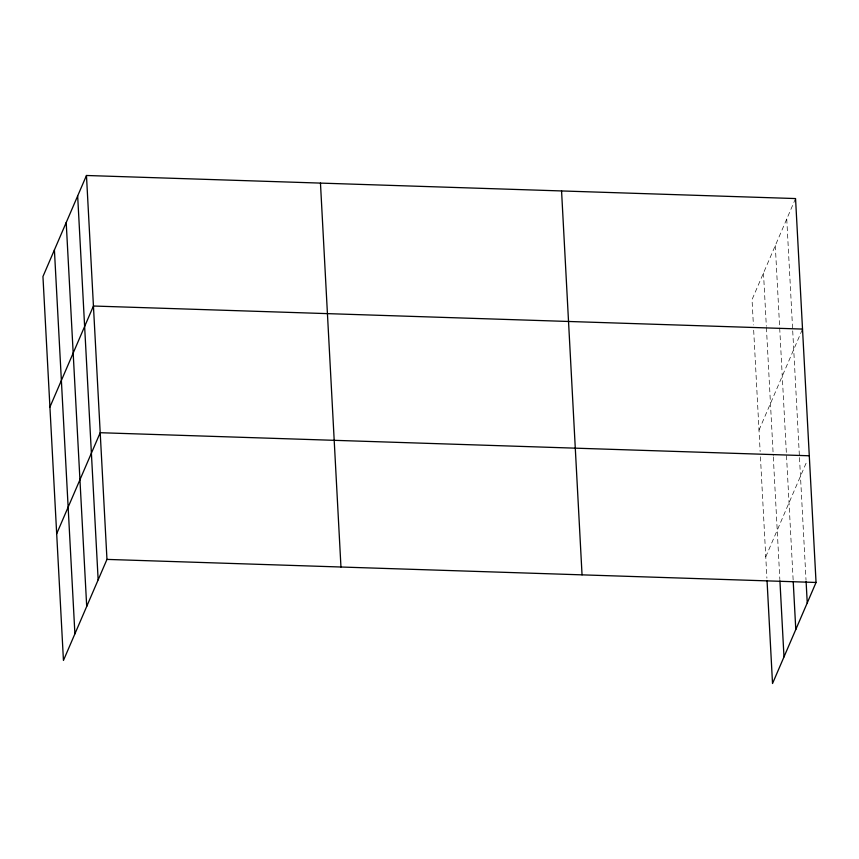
<?xml version="1.0" encoding="UTF-8"?>
<svg xmlns="http://www.w3.org/2000/svg" width="859" height="859" viewBox="0 0 859 859"><rect width="100%" height="100%" fill="white"/><g stroke="black" fill="none" stroke-linecap="round" stroke-linejoin="round"><path stroke-width="0.64" stroke-dasharray="4.29 3.22" d="M795.552 198.558L752.033 299.598L753.386 324.906M759.002 430.134L802.005 330.286M765.766 556.825L807.213 460.585M786.747 219.002L792.653 329.555M792.717 330.887L799.407 456.226M799.482 457.557L806.032 580.255M775.29 245.599L793.158 580.169M763.49 273.001L766.335 326.28M766.411 327.612L773.24 455.549M773.304 456.881L779.854 579.567M753.676 330.232L760.14 451.469M760.43 456.805L766.904 578.161"/><path stroke-width="1.29" d="M86.469 175.483L42.95 276.534L63.448 660.442L106.967 559.402L86.469 175.483L795.552 198.558L816.05 582.466L772.531 683.517L767.055 580.824M49.919 407.059L93.438 306.019L802.521 329.083M56.683 533.75L100.202 432.711L809.285 455.775M106.967 559.402L816.05 582.466M806.107 581.586L807.245 602.921M793.222 581.511L795.788 629.518M779.929 580.909L783.988 656.92M561.561 190.945L582.048 574.854M320.461 183.096L340.959 567.015M77.664 195.938L98.151 579.846M66.207 222.535L86.705 606.443M54.407 249.937L74.905 633.845"/></g></svg>
